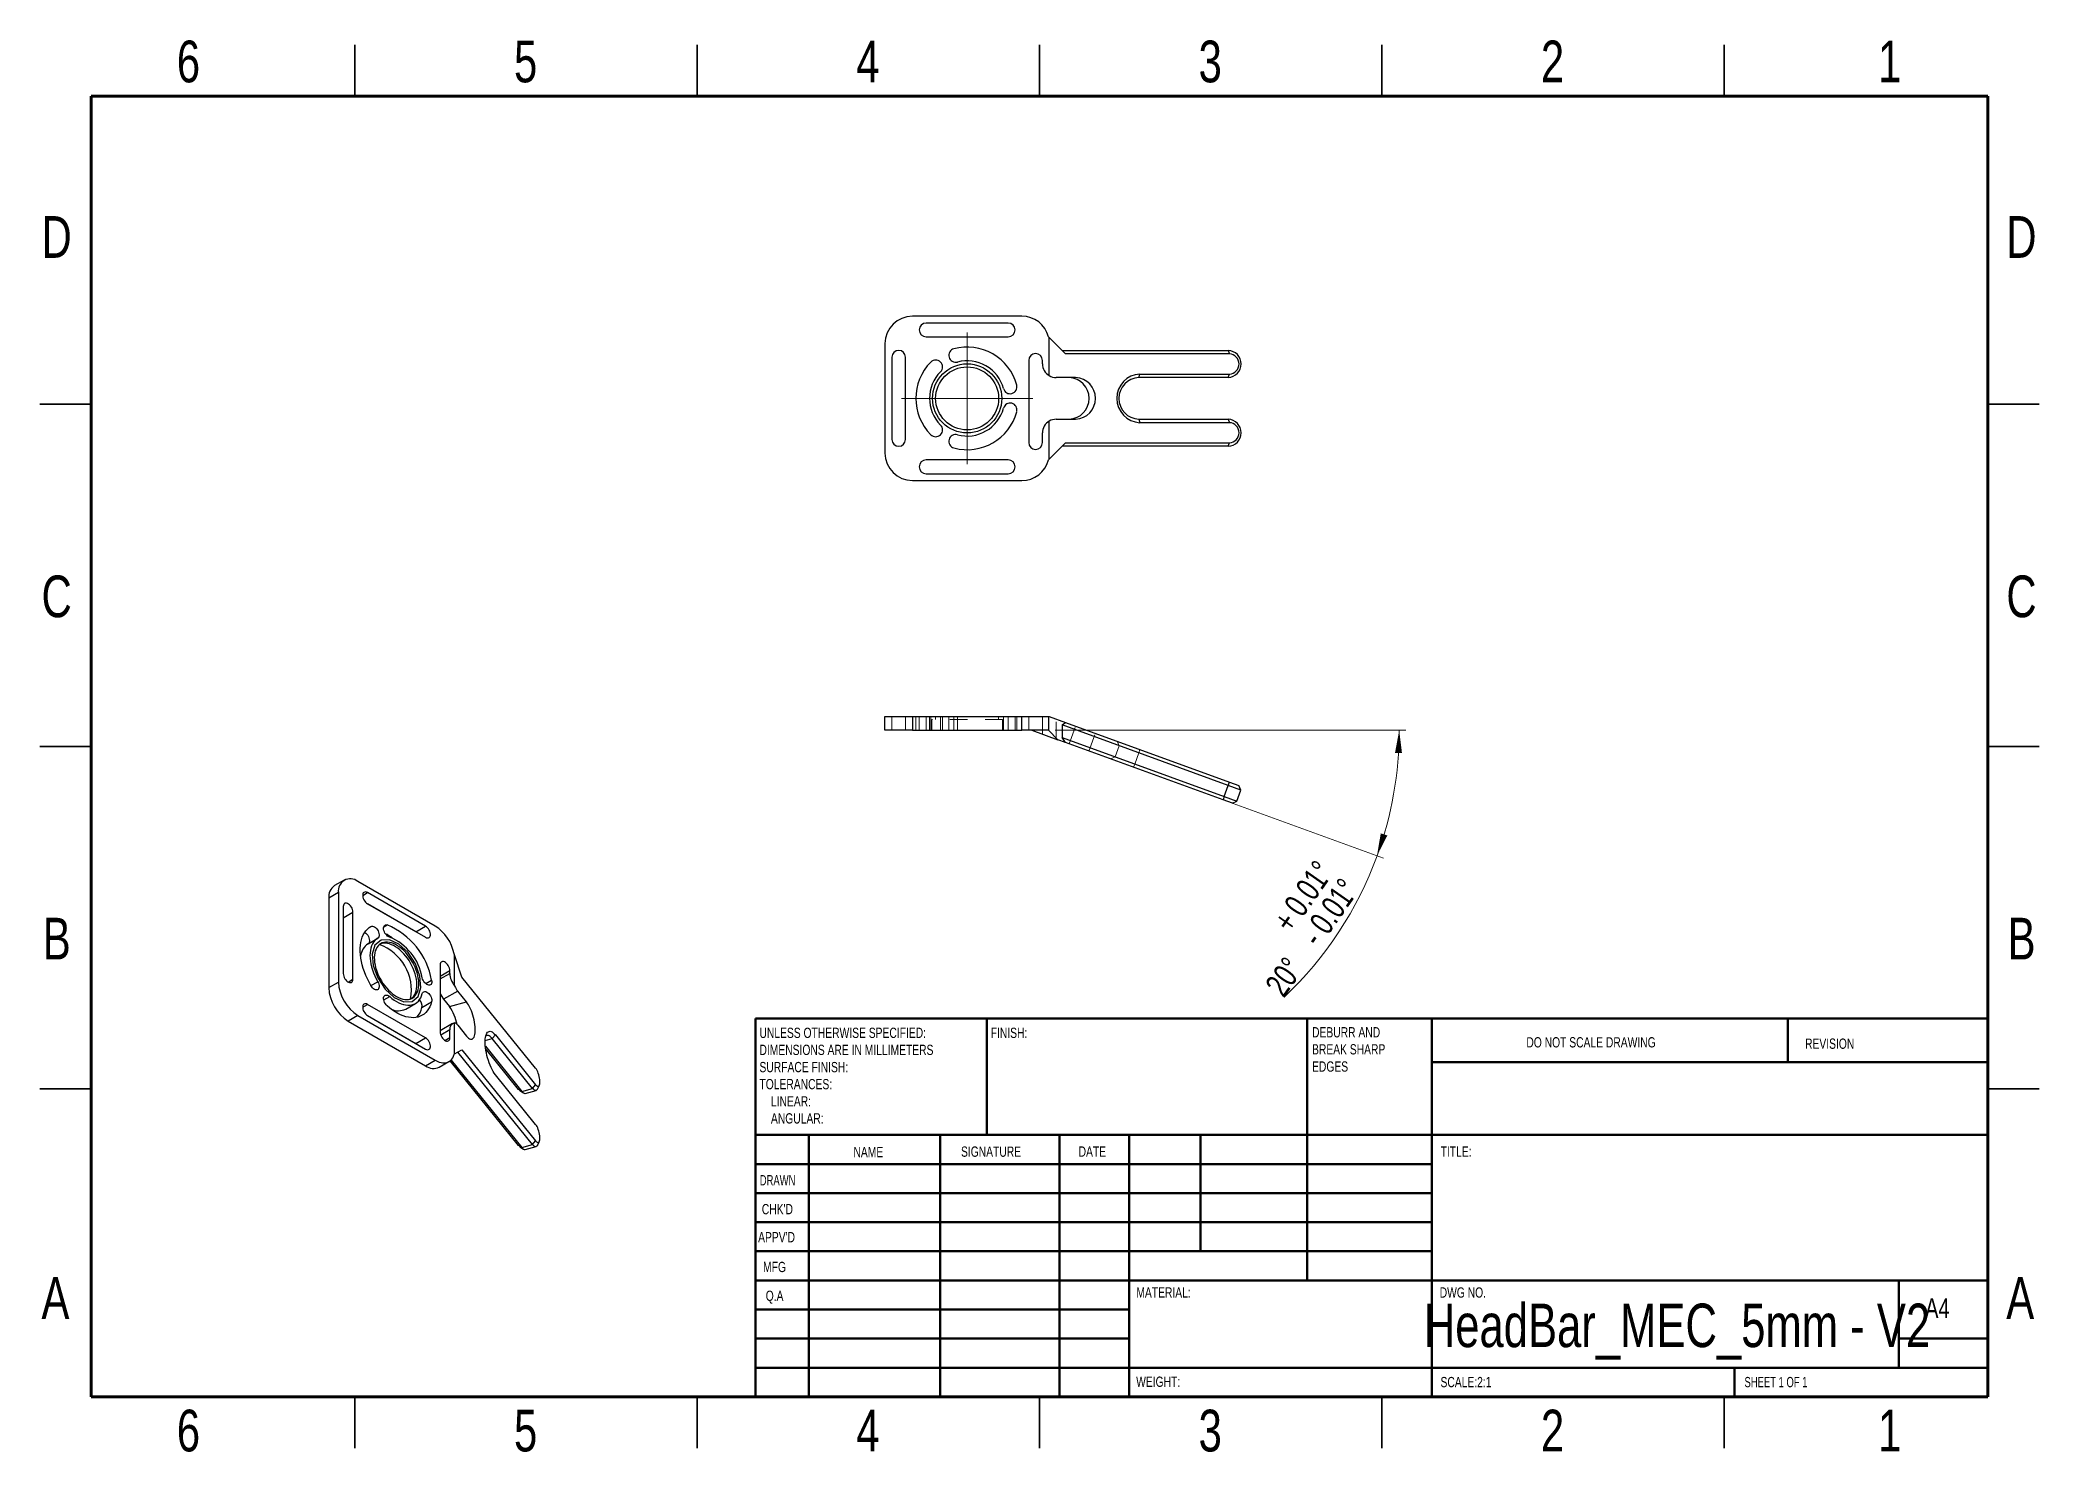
# Model space of a CAD drawing. Header units: inches. Extents: x 0.1 to 11.6, y 0.1 to 8.2.
import ezdxf

# ---------------------------------------------------------------- set-up
doc = ezdxf.new("R2010")
doc.units = ezdxf.units.IN
doc.header["$MEASUREMENT"] = 0
doc.linetypes.add('HIDDEN', pattern=[0.075, 0.05, -0.025])
doc.styles.add('SLDTEXTSTYLE0', font='TXT', dxfattribs={"width": 0.75})
doc.styles.add('SLDTEXTSTYLE1', font='TXT', dxfattribs={"width": 0.686449})
doc.styles.add('SLDTEXTSTYLE2', font='TXT', dxfattribs={"width": 0.6875})
doc.dimstyles.new('SLDDIMSTYLE0', dxfattribs={"dimtxt": 0.137795, "dimasz": 0.13, "dimexe": 0, "dimexo": 0.0625, "dimgap": 0.034449, "dimtad": 1, "dimdec": 4, "dimlfac": 0.5, "dimzin": 12, "dimdsep": 46, "dimtxsty": 'SLDTEXTSTYLE0', "dimsah": 1, "dimcen": 0.09, "dimazin": 3, "dimtol": 1, "dimtp": 0.01, "dimtm": 0.01, "dimtfac": 1, "dimtofl": 0, "dimtmove": 0, "dimatfit": 3, "dimfxl": 0, "dimfrac": 2, "dimtolj": 1, "dimarcsym": 0})

# ---------------------------------------------------------------- blocks, each defined once
blk = doc.blocks.new('SW_NOTE_0')
at = {"color": 0, "linetype": 'Continuous', "lineweight": 0, "attachment_point": 1, "style": 'SLDTEXTSTYLE0'}
for s, insert, char_height in [('UNLESS OTHERWISE SPECIFIED:', (0, 0.076), 0.05906), ('DIMENSIONS ARE IN MILLIMETERS', (0, -0.022), 0.05906), ('TOLERANCES:', (0, -0.219), 0.05906), ('SURFACE FINISH:', (0, -0.121), 0.05906), ('LINEAR:', (0.066, -0.318), 0.0591), ('ANGULAR:', (0.066, -0.416), 0.0591)]:
    blk.add_mtext(s, dxfattribs=dict(at, insert=insert, char_height=char_height))
blk = doc.blocks.new('SW_NOTE_0_1')
at = {"color": 0, "linetype": 'Continuous', "lineweight": 0, "attachment_point": 1, "style": 'SLDTEXTSTYLE0'}
for s, insert, char_height in [('DEBURR AND', (0, 0.076), 0.0591), ('BREAK SHARP', (0, -0.022), 0.05906), ('EDGES', (0, -0.121), 0.0591)]:
    blk.add_mtext(s, dxfattribs=dict(at, insert=insert, char_height=char_height))
blk = doc.blocks.new('SW_CENTERMARKSYMBOL_0')
at = {"color": 0, "linetype": 'Continuous', "lineweight": 18}
for p, q in [((0, 0.197), (0, 0.378)), ((0, 0), (0, 0.197)), ((-0.197, 0), (-0.378, 0)), ((0, 0), (-0.197, 0)), ((0, 0), (0, -0.197)), ((0, 0), (0.197, 0)), ((0.197, 0), (0.378, 0)), ((0, -0.197), (0, -0.378))]:
    blk.add_line(p, q, dxfattribs=at)
blk = doc.blocks.new('_D')
at = {"color": 7, "linetype": 'Continuous', "lineweight": 0}
for p, q in [((5.937, 4.227), (7.954, 4.227)), ((6.939, 3.813), (7.824, 3.491))]:
    blk.add_line(p, q, dxfattribs=at)
at = {"color": 7, "linetype": 'Continuous', "lineweight": 18}
for start, end in [(340, 0), (313.3969, 340)]:
    blk.add_arc((5.803, 4.227), 2.112, start, end, dxfattribs=at)
for points in [[(7.915, 4.227), (7.891, 4.097), (7.931, 4.096)], [(7.787, 3.505), (7.847, 3.622), (7.809, 3.634)]]:
    blk.add_solid(points, dxfattribs=at)
at = {"color": 7, "linetype": 'Continuous', "lineweight": 18, "attachment_point": 1, "rotation": 55.0282, "style": 'SLDTEXTSTYLE0'}
for s, insert, char_height in [('0.01°', (7.245, 3.224), 0.1378), ('0.01°', (7.391, 3.122), 0.1378), ('+', (7.181, 3.133), 0.138), ('-', (7.341, 3.052), 0.138), ('20°', (7.137, 2.763), 0.1378)]:
    blk.add_mtext(s, dxfattribs=dict(at, insert=insert, char_height=char_height))

msp = doc.modelspace()

# ---------------------------------------------------------------- linework, layer by layer
at = {"color": 7, "linetype": 'Continuous', "lineweight": 35}
for p, q in [((1.90945, 7.87402), (1.90945, 8.16929)), ((3.87795, 7.87402), (3.87795, 8.16929)), ((5.84646, 8.16929), (5.84646, 7.87402)), ((5.84646, 7.87402), (5.84646, 8.16929)), ((7.81496, 7.87402), (7.81496, 8.16929)), ((9.78346, 7.87402), (9.78346, 8.16929)), ((0.3937, 6.10236), (0.09843, 6.10236)), ((11.29921, 6.10236), (11.59449, 6.10236)), ((0.09843, 4.13386), (0.3937, 4.13386)), ((0.3937, 4.13386), (0.09843, 4.13386)), ((11.59449, 4.13386), (11.29921, 4.13386)), ((11.29921, 4.13386), (11.59449, 4.13386)), ((0.3937, 2.16535), (0.09843, 2.16535)), ((11.29921, 2.16535), (11.59449, 2.16535)), ((1.90945, 0.3937), (1.90945, 0.09843)), ((3.87795, 0.3937), (3.87795, 0.09843)), ((5.84646, 0.09843), (5.84646, 0.3937)), ((5.84646, 0.3937), (5.84646, 0.09843)), ((7.81496, 0.3937), (7.81496, 0.09843)), ((9.78346, 0.3937), (9.78346, 0.09843))]:
    msp.add_line(p, q, dxfattribs=at)
at = {"color": 7, "linetype": 'Continuous', "lineweight": 70}
for p, q in [((0.3937, 0.3937), (0.3937, 7.87402)), ((0.3937, 7.87402), (11.29921, 7.87402)), ((11.29921, 7.87402), (11.29921, 0.3937)), ((11.29921, 0.3937), (0.3937, 0.3937))]:
    msp.add_line(p, q, dxfattribs=at)
at = {"color": 7, "linetype": 'Continuous', "lineweight": 25}
for p, q in [((5.74535, 6.60823), (5.11543, 6.60823)), ((5.66661, 6.56886), (5.19417, 6.56886)), ((4.95795, 6.45074), (4.95795, 5.82082)), ((5.19417, 6.49011), (5.66661, 6.49011)), ((5.90283, 6.48511), (5.89783, 6.49011)), ((5.90283, 6.26641), (5.90283, 6.48511)), ((5.99625, 6.39169), (5.90283, 6.48511)), ((4.99732, 6.372), (4.99732, 5.89956)), ((5.07606, 5.89956), (5.07606, 6.372)), ((5.78472, 6.35403), (5.78472, 5.88158)), ((5.86346, 6.3346), (5.86346, 6.35403)), ((5.97657, 6.41137), (6.93198, 6.41137)), ((6.93871, 6.39169), (5.99625, 6.39169)), ((6.93198, 6.41137), (6.93871, 6.39169)), ((6.05421, 6.25586), (5.9422, 6.25586)), ((6.41743, 6.25586), (6.42416, 6.27555)), ((6.93198, 6.25586), (6.41743, 6.25586)), ((6.42416, 6.27555), (6.93871, 6.27555)), ((6.93198, 6.25586), (6.93871, 6.27555)), ((5.90283, 5.78645), (5.90283, 6.00516)), ((5.9422, 6.01571), (6.05421, 6.01571)), ((6.41743, 6.01571), (6.42416, 5.99602)), ((6.41743, 6.01571), (6.93198, 6.01571)), ((6.93871, 5.99602), (6.42416, 5.99602)), ((6.93198, 6.01571), (6.93871, 5.99602)), ((5.86346, 5.88158), (5.86346, 5.93697)), ((5.90283, 5.78645), (5.99625, 5.87988)), ((5.99625, 5.87988), (6.93871, 5.87988)), ((6.93198, 5.86019), (6.93871, 5.87988)), ((5.66661, 5.78145), (5.19417, 5.78145)), ((5.89783, 5.78145), (5.90283, 5.78645)), ((6.93198, 5.86019), (5.97657, 5.86019)), ((5.11543, 5.66334), (5.74535, 5.66334)), ((5.19417, 5.70271), (5.66661, 5.70271)), ((4.95795, 4.22668), (4.95795, 4.30542)), ((4.95795, 4.30542), (5.11543, 4.30542)), ((5.11543, 4.30542), (5.11543, 4.22668)), ((5.11543, 4.30542), (5.74535, 4.30542)), ((5.74535, 4.22668), (5.74535, 4.30542)), ((5.74535, 4.30542), (5.89783, 4.30542)), ((5.89783, 4.30542), (5.89783, 4.22668)), ((5.89783, 4.30542), (5.90283, 4.30542)), ((5.90283, 4.30542), (5.99625, 4.27142)), ((5.97657, 4.25763), (5.99625, 4.27142)), ((5.97657, 4.25763), (5.97657, 4.18455)), ((6.93198, 3.90989), (5.97657, 4.25763)), ((5.99625, 4.27142), (6.93871, 3.92839)), ((5.11543, 4.22668), (4.95795, 4.22668)), ((5.11543, 4.22668), (5.74535, 4.22668)), ((5.89783, 4.22668), (5.74535, 4.22668)), ((5.80326, 4.22668), (5.95194, 4.17257)), ((5.95194, 4.17257), (5.89783, 4.22668)), ((5.99625, 4.15644), (5.95194, 4.17257)), ((5.99625, 4.15644), (5.97657, 4.18455)), ((5.97657, 4.18455), (6.90849, 3.84536)), ((6.90176, 3.82686), (5.99625, 4.15644)), ((6.90849, 3.84536), (6.93198, 3.90989)), ((6.93198, 3.90989), (6.93871, 3.92839)), ((7.00504, 3.8833), (6.93198, 3.90989)), ((6.93871, 3.92839), (6.99328, 3.90853)), ((6.90849, 3.84536), (6.90176, 3.82686)), ((6.95632, 3.807), (6.90176, 3.82686)), ((6.90849, 3.84536), (6.98155, 3.81877)), ((6.95632, 3.807), (6.98155, 3.81877)), ((6.98155, 3.81877), (7.00504, 3.8833)), ((7.00504, 3.8833), (6.99328, 3.90853)), ((1.84758, 3.36561), (1.7919, 3.33347)), ((2.37173, 3.10068), (1.92631, 3.35782)), ((1.81496, 3.29351), (1.75928, 3.26137)), ((1.75928, 3.26137), (1.75928, 2.74701)), ((1.81496, 3.29351), (1.81496, 2.77916)), ((2.26038, 3.06853), (1.98128, 3.22965)), ((2.31606, 3.10068), (1.98199, 3.29353)), ((1.98199, 3.22923), (2.31606, 3.03638)), ((1.8428, 3.21315), (1.8428, 2.82738)), ((1.8428, 3.14886), (1.89847, 3.181)), ((1.89847, 2.79524), (1.89847, 3.181)), ((1.98508, 2.99886), (2.04076, 3.03101)), ((2.26038, 3.06853), (2.31606, 3.10068)), ((2.26109, 3.06811), (2.26038, 3.06853)), ((2.39957, 2.87704), (2.39957, 2.49128)), ((2.48309, 2.93587), (2.47955, 2.942)), ((2.48309, 2.75729), (2.48309, 2.93587)), ((2.52511, 2.80757), (2.48309, 2.93587)), ((1.75928, 2.74701), (1.81496, 2.77916)), ((2.45525, 2.82904), (2.45525, 2.8449)), ((2.94897, 2.28283), (2.52511, 2.80757)), ((2.31606, 2.45773), (1.98199, 2.65058)), ((2.20161, 2.62381), (2.25728, 2.65595)), ((2.29502, 2.63251), (2.3507, 2.66465)), ((2.5008, 2.72676), (2.41949, 2.67982)), ((2.41949, 2.67982), (2.45325, 2.63803)), ((2.45325, 2.63803), (2.55117, 2.66439)), ((2.55117, 2.66439), (2.5008, 2.72676)), ((1.92631, 2.58628), (1.87064, 2.55414)), ((1.87064, 2.55414), (2.31606, 2.297)), ((1.92631, 2.58628), (2.37173, 2.32915)), ((1.98128, 2.58671), (2.26038, 2.42559)), ((1.98199, 2.58629), (2.31606, 2.39344)), ((2.47156, 2.54041), (2.39957, 2.49885)), ((2.48309, 2.36539), (2.48309, 2.54397)), ((2.5008, 2.53066), (2.55117, 2.4683)), ((2.26038, 2.42559), (2.31606, 2.45773)), ((2.26109, 2.42517), (2.26038, 2.42559)), ((2.45525, 2.45914), (2.45525, 2.50436)), ((2.69972, 2.45361), (2.71756, 2.47448)), ((2.93113, 2.16712), (2.69972, 2.45361)), ((2.71756, 2.47448), (2.94897, 2.188)), ((2.31606, 2.297), (2.37173, 2.32915)), ((2.39479, 2.28921), (2.45047, 2.32135)), ((2.85105, 1.83856), (2.45728, 2.32603)), ((2.4623, 2.33064), (2.86889, 1.82728)), ((2.47955, 2.36334), (2.48309, 2.36539)), ((2.48309, 2.36539), (2.52511, 2.38966)), ((2.93113, 1.84404), (2.50144, 2.37599)), ((2.52511, 2.38966), (2.94897, 1.86492)), ((2.65966, 2.40938), (2.86889, 2.15036)), ((2.85105, 2.16164), (2.66109, 2.39681)), ((2.94897, 1.95975), (2.71756, 2.24624)), ((2.93113, 2.16712), (2.94897, 2.188)), ((2.95945, 2.16335), (2.97012, 2.18518)), ((2.86889, 2.15036), (2.85105, 2.16164)), ((2.85797, 2.15499), (2.87816, 2.14147)), ((2.86889, 2.15036), (2.93113, 2.16712)), ((2.8891, 2.13877), (2.95134, 2.15553)), ((2.86889, 1.82728), (2.93113, 1.84404)), ((2.93113, 1.84404), (2.94897, 1.86492)), ((2.95945, 1.84027), (2.97012, 1.8621)), ((2.86889, 1.82728), (2.85105, 1.83856)), ((2.85797, 1.83191), (2.87816, 1.81839)), ((2.8891, 1.81569), (2.95134, 1.83245))]:
    msp.add_line(p, q, dxfattribs=at)
at = {"color": 7, "linetype": 'HIDDEN', "lineweight": 18}
for p, q in [((4.99732, 4.22668), (4.99732, 4.30542)), ((5.07606, 4.22668), (5.07606, 4.30542)), ((5.11543, 4.22668), (5.11543, 4.30542)), ((5.13511, 4.30542), (5.13511, 4.22668)), ((5.1548, 4.30542), (5.1548, 4.22668)), ((5.19417, 4.22668), (5.19417, 4.30542)), ((5.21385, 4.30542), (5.21385, 4.22668)), ((5.22159, 4.22668), (5.22159, 4.30542)), ((5.43039, 4.28967), (5.22763, 4.28967)), ((5.22763, 4.28967), (5.22763, 4.22668)), ((5.24928, 4.30542), (5.24928, 4.28967)), ((5.27727, 4.22668), (5.27727, 4.30542)), ((5.2888, 4.22668), (5.2888, 4.30542)), ((5.32478, 4.30542), (5.32478, 4.22668)), ((5.35396, 4.22668), (5.35396, 4.30542)), ((5.37434, 4.22668), (5.37434, 4.30542)), ((5.63314, 4.28967), (5.43039, 4.28967)), ((5.61149, 4.28967), (5.61149, 4.30542)), ((5.63314, 4.22668), (5.63314, 4.28967)), ((5.63954, 4.22668), (5.63954, 4.30542)), ((5.66661, 4.22668), (5.66661, 4.30542)), ((5.70598, 4.22668), (5.70598, 4.30542)), ((5.7156, 4.22668), (5.7156, 4.30542)), ((5.71694, 4.22668), (5.71694, 4.30542)), ((5.74535, 4.30542), (5.74535, 4.22668)), ((5.78472, 4.22668), (5.78472, 4.30542)), ((5.86346, 4.20477), (5.86346, 4.30542)), ((5.9422, 4.17611), (5.9422, 4.29109)), ((6.01725, 4.1488), (6.05421, 4.25033)), ((6.13009, 4.10773), (6.16704, 4.20926)), ((6.29283, 4.16347), (6.30459, 4.13824)), ((6.2811, 4.07371), (6.25587, 4.06194)), ((6.30459, 4.13824), (6.2811, 4.07371)), ((6.39394, 4.03264), (6.38721, 4.01414)), ((6.39394, 4.03264), (6.41743, 4.09717)), ((6.41743, 4.09717), (6.42416, 4.11567)), ((6.90849, 3.84536), (6.93198, 3.90989)), ((6.93198, 3.90989), (6.93871, 3.92839)), ((6.90849, 3.84536), (6.90176, 3.82686))]:
    msp.add_line(p, q, dxfattribs=at)
at = {"color": 8, "linetype": 'Continuous', "lineweight": 25}
for p, q in [((1.95415, 3.27746), (1.98199, 3.29353)), ((2.0753, 3.0962), (2.09498, 3.10757)), ((1.87063, 2.77916), (1.89847, 2.79524)), ((2.00138, 2.75823), (2.04076, 2.78096)), ((2.3166, 2.76977), (2.3507, 2.78946)), ((2.39957, 2.81276), (2.45525, 2.8449)), ((2.39957, 2.7969), (2.45525, 2.82904)), ((1.95415, 2.63451), (1.98199, 2.65058)), ((2.0753, 2.67589), (2.1094, 2.69557)), ((2.45525, 2.50436), (2.4029, 2.47413)), ((2.42741, 2.44306), (2.45525, 2.45914)), ((2.65869, 2.44256), (2.69972, 2.45361))]:
    msp.add_line(p, q, dxfattribs=at)
at = {"color": 7, "linetype": 'Continuous', "lineweight": 50}
for p, q in [((4.2126, 2.5689), (11.29921, 2.5689)), ((4.2126, 2.5689), (4.2126, 0.3937)), ((5.54331, 1.89961), (5.54331, 2.5689)), ((7.38583, 2.5689), (7.38583, 1.06299)), ((8.10236, 2.5689), (8.10236, 0.3937)), ((10.14961, 2.31791), (10.14961, 2.5689)), ((11.29921, 2.31791), (8.10236, 2.31791)), ((11.29921, 1.89961), (4.2126, 1.89961)), ((4.51969, 1.89961), (4.51969, 0.3937)), ((5.27523, 1.89961), (5.27523, 0.3937)), ((5.96059, 1.89961), (5.96059, 0.3937)), ((6.3622, 0.3937), (6.3622, 1.89961)), ((6.77165, 1.23031), (6.77165, 1.89961)), ((8.10236, 1.73228), (4.2126, 1.73228)), ((8.10236, 1.56496), (4.2126, 1.56496)), ((8.10236, 1.39764), (4.2126, 1.39764)), ((8.10236, 1.23031), (4.2126, 1.23031)), ((6.3622, 1.06299), (4.2126, 1.06299)), ((6.3622, 1.06299), (11.29921, 1.06299)), ((10.7874, 0.56102), (10.7874, 1.06299)), ((6.3622, 0.89567), (4.2126, 0.89567)), ((6.3622, 0.72835), (4.2126, 0.72835)), ((11.29921, 0.72835), (10.7874, 0.72835)), ((4.2126, 0.56102), (11.29921, 0.56102)), ((9.84252, 0.3937), (9.84252, 0.56102))]:
    msp.add_line(p, q, dxfattribs=at)
at = {"color": 7, "linetype": 'Continuous', "lineweight": 25, "flags": 128}
for points in [[(1.89847, 3.181), (1.89787, 3.18804), (1.89607, 3.19547), (1.89316, 3.20297), (1.88926, 3.21021), (1.88456, 3.21688), (1.87924, 3.22268), (1.87355, 3.22737), (1.86773, 3.23073), (1.86203, 3.23262), (1.85672, 3.23295), (1.85201, 3.23172), (1.84811, 3.22897), (1.8452, 3.22483), (1.84341, 3.21948), (1.8428, 3.21315)], [(1.98199, 3.29353), (1.9762, 3.29617), (1.97067, 3.29728), (1.96563, 3.29683), (1.9613, 3.29483), (1.95788, 3.29137), (1.95551, 3.2866), (1.9543, 3.28072), (1.9543, 3.274), (1.95551, 3.26673), (1.95788, 3.25922), (1.9613, 3.25181), (1.96563, 3.24482), (1.97067, 3.23855), (1.9762, 3.23328), (1.98199, 3.22923)], [(2.1094, 3.03714), (2.10365, 3.03941), (2.09784, 3.04312), (2.09221, 3.0481), (2.08703, 3.05415), (2.08251, 3.06099), (2.07884, 3.06832), (2.0762, 3.07584), (2.07469, 3.0832), (2.07439, 3.09009), (2.0753, 3.0962), (2.07739, 3.10127), (2.08056, 3.10508), (2.08467, 3.10745), (2.08955, 3.10829), (2.09498, 3.10757)], [(2.00139, 2.75822), (1.99077, 2.77757), (1.98103, 2.79729), (1.97224, 2.81726), (1.96443, 2.83739), (1.95765, 2.85754), (1.95195, 2.87762), (1.94735, 2.8975), (1.94387, 2.91709), (1.94155, 2.93626), (1.94038, 2.95491), (1.94038, 2.97294), (1.94155, 2.99025), (1.94387, 3.00674), (1.94735, 3.02231), (1.95195, 3.03688), (1.95765, 3.05037), (1.96443, 3.06271), (1.97224, 3.07381), (1.98103, 3.08363), (1.99077, 3.09211), (2.00139, 3.0992)], [(1.9658, 3.06487), (1.96685, 3.06422), (1.9726, 3.05985), (1.97803, 3.05431), (1.98291, 3.04783), (1.98703, 3.0407), (1.9902, 3.03324), (1.99228, 3.02576), (1.99319, 3.01859), (1.99289, 3.01206), (1.99138, 3.00644), (1.98874, 3.00197), (1.98508, 2.99886)], [(2.04076, 3.03101), (2.03173, 3.02484), (2.0236, 3.0173), (2.01642, 3.00843), (2.01026, 2.99831), (2.00514, 2.98701), (2.00113, 2.97462), (1.99824, 2.96123), (1.99649, 2.94695), (1.99591, 2.93187), (1.99649, 2.91613), (1.99824, 2.89983), (2.00113, 2.8831), (2.00514, 2.86607), (2.01026, 2.84887), (2.01642, 2.83162), (2.0236, 2.81447), (2.03173, 2.79754), (2.04076, 2.78096)], [(2.00139, 3.0992), (2.00591, 3.10082), (2.01109, 3.10087), (2.01672, 3.09937), (2.02253, 3.09636), (2.02828, 3.09199), (2.03371, 3.08645), (2.03859, 3.07997), (2.04271, 3.07284), (2.04588, 3.06538), (2.04796, 3.0579), (2.04887, 3.05074), (2.04857, 3.0442), (2.04706, 3.03858), (2.04442, 3.03412), (2.04076, 3.03101)], [(2.14902, 2.6956), (2.16102, 2.68933), (2.1729, 2.68441), (2.18458, 2.68089), (2.19594, 2.6788), (2.20689, 2.67816), (2.21734, 2.67897), (2.22718, 2.68122), (2.23634, 2.6849), (2.24472, 2.68997), (2.25227, 2.6964), (2.25891, 2.70411), (2.26459, 2.71305), (2.26925, 2.72314), (2.27285, 2.73428), (2.27536, 2.74639), (2.27677, 2.75935), (2.27705, 2.77304), (2.2762, 2.78736), (2.27424, 2.80217), (2.27118, 2.81734), (2.26705, 2.83274), (2.26187, 2.84823), (2.25571, 2.86369), (2.24861, 2.87897), (2.24063, 2.89393), (2.23185, 2.90845), (2.22234, 2.9224), (2.21218, 2.93566), (2.20148, 2.94811), (2.19031, 2.95963), (2.17877, 2.97014), (2.16698, 2.97953), (2.15503, 2.98773), (2.14302, 2.99466), (2.13107, 3.00026), (2.11928, 3.00449), (2.10774, 3.0073), (2.09657, 3.00867), (2.08586, 3.00858), (2.07571, 3.00705), (2.0662, 3.00408), (2.05742, 2.9997), (2.04944, 2.99394), (2.04234, 2.98686), (2.03618, 2.97853), (2.031, 2.969), (2.02687, 2.95838), (2.02381, 2.94674), (2.02184, 2.9342), (2.021, 2.92085), (2.02128, 2.90683), (2.02269, 2.89225), (2.0252, 2.87725), (2.0288, 2.86194), (2.03346, 2.84648), (2.03914, 2.83099), (2.04578, 2.8156), (2.05332, 2.80047), (2.06171, 2.78571), (2.07087, 2.77146), (2.08071, 2.75784), (2.09115, 2.74497), (2.10211, 2.73297), (2.11347, 2.72194), (2.12515, 2.71198), (2.13703, 2.70318), (2.14902, 2.6956)], [(2.23383, 2.68372), (2.24114, 2.68997), (2.24778, 2.69768), (2.25345, 2.70663), (2.25811, 2.71671), (2.26171, 2.72786), (2.26423, 2.73996), (2.26563, 2.75292), (2.26591, 2.76661), (2.26507, 2.78093), (2.26311, 2.79574), (2.26005, 2.81091), (2.25591, 2.82631), (2.25074, 2.84181), (2.24457, 2.85726), (2.23747, 2.87254), (2.2295, 2.8875), (2.22071, 2.90202), (2.2112, 2.91597), (2.20105, 2.92923), (2.19034, 2.94168), (2.17917, 2.9532), (2.16764, 2.96371), (2.15584, 2.9731), (2.14389, 2.9813), (2.13189, 2.98823), (2.11993, 2.99383), (2.10814, 2.99806), (2.09661, 3.00087), (2.08544, 3.00224), (2.07473, 3.00215), (2.06457, 3.00062), (2.05506, 2.99765), (2.05308, 2.99681)], [(2.31606, 3.03638), (2.32185, 3.03374), (2.32738, 3.03262), (2.33242, 3.03307), (2.33675, 3.03507), (2.34017, 3.03854), (2.34253, 3.04331), (2.34374, 3.04918), (2.34374, 3.05591), (2.34253, 3.06318), (2.34017, 3.07068), (2.33675, 3.0781), (2.33242, 3.08509), (2.32738, 3.09136), (2.32185, 3.09663), (2.31606, 3.10068)], [(2.45525, 2.8449), (2.45464, 2.85194), (2.45284, 2.85937), (2.44993, 2.86687), (2.44604, 2.87411), (2.44133, 2.88078), (2.43602, 2.88658), (2.43032, 2.89127), (2.4245, 2.89462), (2.41881, 2.89651), (2.41349, 2.89685), (2.40878, 2.89562), (2.40489, 2.89287), (2.40198, 2.88873), (2.40018, 2.88338), (2.39957, 2.87704)], [(1.8428, 2.82738), (1.84341, 2.82034), (1.8452, 2.81291), (1.84811, 2.80541), (1.85201, 2.79817), (1.85672, 2.7915), (1.86203, 2.7857), (1.86773, 2.78102), (1.87355, 2.77766), (1.87924, 2.77577), (1.88456, 2.77543), (1.88926, 2.77666), (1.89316, 2.77941), (1.89607, 2.78355), (1.89787, 2.7889), (1.89847, 2.79524)], [(2.04076, 2.78096), (2.04442, 2.77362), (2.04706, 2.76611), (2.04857, 2.75875), (2.04887, 2.75186), (2.04796, 2.74575), (2.04588, 2.74068), (2.04271, 2.73687), (2.03859, 2.73449), (2.03371, 2.73365), (2.02828, 2.73438), (2.02253, 2.73665), (2.01672, 2.74035), (2.01109, 2.74534), (2.00591, 2.75138), (2.00139, 2.75822)], [(2.3507, 2.78946), (2.35161, 2.78229), (2.35131, 2.77576), (2.3498, 2.77014), (2.34716, 2.76567), (2.3435, 2.76257), (2.33897, 2.76095), (2.33379, 2.76089), (2.32817, 2.7624), (2.32235, 2.7654), (2.31661, 2.76977), (2.31117, 2.77531), (2.30629, 2.78179), (2.30218, 2.78892), (2.29901, 2.79639), (2.29692, 2.80386)], [(1.98199, 2.65058), (1.9762, 2.65322), (1.97067, 2.65434), (1.96563, 2.65389), (1.9613, 2.65189), (1.95788, 2.64843), (1.95551, 2.64365), (1.9543, 2.63778), (1.9543, 2.63106), (1.95551, 2.62379), (1.95788, 2.61628), (1.9613, 2.60887), (1.96563, 2.60187), (1.97067, 2.5956), (1.9762, 2.59033), (1.98199, 2.58629)], [(2.09498, 2.64179), (2.08955, 2.64733), (2.08467, 2.65381), (2.08056, 2.66094), (2.07739, 2.66841), (2.0753, 2.67588), (2.07439, 2.68305), (2.07469, 2.68958), (2.0762, 2.6952), (2.07884, 2.69967), (2.08251, 2.70278), (2.08703, 2.70439), (2.09221, 2.70445), (2.09784, 2.70295), (2.10365, 2.69994), (2.1094, 2.69557)], [(2.3507, 2.66465), (2.3461, 2.65008), (2.34039, 2.63659), (2.33362, 2.62426), (2.32581, 2.61315), (2.31702, 2.60333), (2.30728, 2.59485), (2.29666, 2.58777), (2.28522, 2.58211), (2.27301, 2.57791), (2.26011, 2.57521), (2.24659, 2.574), (2.23252, 2.57429), (2.21798, 2.5761), (2.20306, 2.5794), (2.18784, 2.58417), (2.1724, 2.5904), (2.15683, 2.59804), (2.14122, 2.60705), (2.12565, 2.61739), (2.11021, 2.62899), (2.09498, 2.64179)], [(2.1094, 2.69557), (2.12244, 2.68471), (2.13568, 2.67505), (2.14902, 2.66667), (2.16237, 2.65964), (2.17561, 2.65401), (2.18865, 2.64982), (2.20139, 2.6471), (2.21373, 2.64588), (2.22558, 2.64616), (2.23685, 2.64795), (2.24744, 2.65122), (2.25729, 2.65596), (2.26632, 2.66212), (2.27445, 2.66966), (2.28162, 2.67853), (2.28779, 2.68865), (2.2929, 2.69995), (2.29692, 2.71234)], [(2.29692, 2.71234), (2.29901, 2.71741), (2.30218, 2.72122), (2.30629, 2.72359), (2.31117, 2.72444), (2.31661, 2.72371), (2.32235, 2.72144), (2.32817, 2.71773), (2.33379, 2.71275), (2.33897, 2.70671), (2.3435, 2.69986), (2.34716, 2.69253), (2.3498, 2.68501), (2.35131, 2.67765), (2.35161, 2.67077), (2.3507, 2.66465)], [(2.55117, 2.4683), (2.55706, 2.46167), (2.56287, 2.45645), (2.56853, 2.45272), (2.57395, 2.45053), (2.57906, 2.4499), (2.58379, 2.45085), (2.58808, 2.45336), (2.59188, 2.4574), (2.59512, 2.46291), (2.59777, 2.46982), (2.59979, 2.47804), (2.60115, 2.48745), (2.60183, 2.49792), (2.60183, 2.50933), (2.60115, 2.5215), (2.59979, 2.53428), (2.59777, 2.54749), (2.59512, 2.56096), (2.59188, 2.5745), (2.58808, 2.58793), (2.58379, 2.60107), (2.57906, 2.61374), (2.57395, 2.62577), (2.56853, 2.63699), (2.56287, 2.64726), (2.55706, 2.65644), (2.55117, 2.66439)], [(2.31606, 2.39344), (2.32185, 2.3908), (2.32738, 2.38968), (2.33242, 2.39013), (2.33675, 2.39213), (2.34017, 2.39559), (2.34253, 2.40036), (2.34374, 2.40624), (2.34374, 2.41296), (2.34253, 2.42023), (2.34017, 2.42774), (2.33675, 2.43515), (2.33242, 2.44214), (2.32738, 2.44841), (2.32185, 2.45369), (2.31606, 2.45773)], [(2.39957, 2.49128), (2.40018, 2.48424), (2.40198, 2.47681), (2.40489, 2.46931), (2.40878, 2.46207), (2.41349, 2.4554), (2.41881, 2.4496), (2.4245, 2.44492), (2.43032, 2.44156), (2.43602, 2.43967), (2.44133, 2.43933), (2.44604, 2.44056), (2.44993, 2.44331), (2.45284, 2.44745), (2.45464, 2.4528), (2.45525, 2.45914)], [(2.71756, 2.24624), (2.71117, 2.25481), (2.70486, 2.26463), (2.6987, 2.27556), (2.69275, 2.28749), (2.6871, 2.30027), (2.68181, 2.31376), (2.67694, 2.3278), (2.67254, 2.34221), (2.66867, 2.35684), (2.66537, 2.37151), (2.66268, 2.38605), (2.66064, 2.40029), (2.65927, 2.41406), (2.65858, 2.4272), (2.65858, 2.43956), (2.65927, 2.45098), (2.66064, 2.46135), (2.66268, 2.47053), (2.66537, 2.47842), (2.66867, 2.48493), (2.67254, 2.48997), (2.67694, 2.4935), (2.68181, 2.49547), (2.6871, 2.49585), (2.69275, 2.49464), (2.6987, 2.49186), (2.70486, 2.48753), (2.71117, 2.48172), (2.71756, 2.47448)], [(2.69972, 2.45361), (2.69382, 2.46024), (2.68801, 2.46545), (2.68236, 2.46918), (2.67694, 2.47137), (2.67183, 2.472), (2.6671, 2.47105), (2.6628, 2.46854), (2.66199, 2.46784)], [(2.37173, 2.32915), (2.38301, 2.3233), (2.39416, 2.31883), (2.40509, 2.3158), (2.41567, 2.31421), (2.4258, 2.31411), (2.43538, 2.31548), (2.4443, 2.31831), (2.45248, 2.32257), (2.45982, 2.32822), (2.46627, 2.3352), (2.47174, 2.34344), (2.47618, 2.35285), (2.47955, 2.36334)], [(2.94897, 2.188), (2.95301, 2.18364), (2.95694, 2.1807), (2.96065, 2.17925), (2.96404, 2.17933), (2.96702, 2.18094), (2.96951, 2.18404), (2.97144, 2.18854), (2.97276, 2.19432), (2.97343, 2.20122), (2.97343, 2.20905), (2.97276, 2.2176), (2.97144, 2.22664), (2.96951, 2.23591), (2.96702, 2.24517), (2.96404, 2.25417), (2.96065, 2.26265), (2.95694, 2.2704), (2.95301, 2.27718), (2.94897, 2.28283)], [(2.85797, 2.15499), (2.85509, 2.15728), (2.85105, 2.16164)], [(2.86889, 2.15036), (2.87356, 2.14522), (2.87815, 2.14147), (2.88254, 2.1392), (2.88665, 2.13845), (2.8891, 2.13877)], [(2.95945, 2.16335), (2.95877, 2.16206), (2.95596, 2.15829), (2.95265, 2.15599), (2.94889, 2.1552), (2.94478, 2.15596), (2.94039, 2.15823), (2.9358, 2.16198), (2.93113, 2.16712)], [(2.94897, 1.86492), (2.95301, 1.86056), (2.95694, 1.85762), (2.96065, 1.85617), (2.96404, 1.85625), (2.96702, 1.85786), (2.96951, 1.86096), (2.97144, 1.86546), (2.97276, 1.87124), (2.97343, 1.87814), (2.97343, 1.88597), (2.97276, 1.89452), (2.97144, 1.90356), (2.96951, 1.91283), (2.96702, 1.92209), (2.96404, 1.93109), (2.96065, 1.93957), (2.95694, 1.94732), (2.95301, 1.9541), (2.94897, 1.95975)], [(2.95945, 1.84027), (2.95877, 1.83898), (2.95596, 1.83521), (2.95265, 1.83291), (2.94889, 1.83212), (2.94478, 1.83288), (2.94039, 1.83515), (2.9358, 1.8389), (2.93113, 1.84404)], [(2.85797, 1.83191), (2.85509, 1.8342), (2.85105, 1.83856)], [(2.86889, 1.82728), (2.87356, 1.82214), (2.87815, 1.81839), (2.88254, 1.81612), (2.88665, 1.81537), (2.8891, 1.81569)]]:
    msp.add_lwpolyline(points, dxfattribs=at)
at = {"color": 7, "linetype": 'Continuous', "flags": 128}
msp.add_lwpolyline([(2.28347, 2.81333), (2.2575, 2.88412), (2.21503, 2.94872), (2.1625, 2.9973), (2.10792, 3.02246), (2.0596, 3.02037), (2.02489, 2.99136), (2.00909, 2.93983), (2.01458, 2.87363), (2.04054, 2.80284), (2.08302, 2.73824), (2.13555, 2.68966), (2.19013, 2.6645), (2.23845, 2.66659), (2.27315, 2.69561), (2.28896, 2.74714), (2.28347, 2.81333)], dxfattribs=at)
at = {"color": 7, "linetype": 'Continuous'}
msp.add_circle((5.43039, 6.13578), 0.19882, dxfattribs=at)
at = {"color": 7, "linetype": 'Continuous', "lineweight": 25}
msp.add_circle((5.43039, 6.13578), 0.1811, dxfattribs=at)
for centre, radius, start, end in [((5.11543, 6.45074), 0.15748, 90, 180), ((5.19417, 6.52949), 0.03937, 90, 270), ((5.66661, 6.52949), 0.03937, 270, 90), ((5.74535, 6.45074), 0.15748, 14.477512, 90), ((5.03669, 6.372), 0.03937, 0, 180), ((5.43039, 6.13578), 0.29528, 135, 225), ((5.24943, 6.31674), 0.03937, 315, 135), ((5.36415, 6.38297), 0.03937, 105, 285), ((5.43039, 6.13578), 0.29528, 15, 105), ((5.43039, 6.13578), 0.21654, 15, 105), ((5.82409, 6.35403), 0.03937, 0, 180), ((5.9422, 6.3346), 0.07874, 180, 240), ((6.92825, 6.33362), 0.07785, 272.743572, 87.256428), ((6.93588, 6.33362), 0.05814, 272.787216, 87.212784), ((5.43039, 6.13578), 0.21654, 135, 225), ((5.67757, 6.20202), 0.03937, 195, 15), ((5.9422, 6.3346), 0.07874, 240, 270), ((6.01135, 6.13578), 0.12022, 272.813245, 87.186755), ((6.0483, 6.13578), 0.12022, 272.813245, 87.186755), ((6.43105, 6.13578), 0.13993, 92.819723, 267.180277), ((6.42333, 6.13578), 0.12022, 92.813245, 267.186755), ((5.67757, 6.06955), 0.03937, 345, 165), ((5.24943, 5.95483), 0.03937, 225, 45), ((5.43039, 6.13578), 0.29528, 255, 345), ((5.43039, 6.13578), 0.21654, 255, 345), ((5.9422, 5.93697), 0.07874, 120, 180), ((5.9422, 5.93697), 0.07874, 90, 120), ((6.92825, 5.93795), 0.07785, 272.743572, 87.256428), ((6.93588, 5.93795), 0.05814, 272.787216, 87.212784), ((5.03669, 5.89956), 0.03937, 180, 0), ((5.36415, 5.8886), 0.03937, 75, 255), ((5.82409, 5.88158), 0.03937, 180, 0), ((5.11543, 5.82082), 0.15748, 180, 270), ((5.19417, 5.74208), 0.03937, 90, 270), ((5.66661, 5.74208), 0.03937, 270, 90), ((5.74535, 5.82082), 0.15748, 270, 345.522488), ((1.88306, 3.30415), 0.06893, 51.130754, 188.879997), ((1.83721, 3.26954), 0.07836, 125.325858, 185.986322), ((1.93221, 2.71489), 0.42508, 10.103754, 67.485389), ((2.03923, 2.91795), 0.09736, 123.790983, 174.005813), ((1.95641, 2.73229), 0.27807, 349.611929, 70.382695), ((1.94453, 2.79442), 0.29786, 53.096378, 61.878482), ((1.99117, 2.75009), 0.31044, 9.974371, 67.614772), ((2.23831, 2.89405), 0.24596, 11.240376, 57.148474), ((2.05608, 2.78978), 0.24136, 182.524163, 237.475837), ((2.57598, 2.83461), 0.12086, 182.639287, 219.772072), ((2.0004, 2.75764), 0.24136, 182.524322, 237.475678), ((2.24191, 2.64059), 0.05373, 351.35274, 43.44396), ((2.15861, 2.71115), 0.09735, 245.986513, 296.212747), ((2.16354, 2.66446), 0.13531, 319.326439, 346.341251), ((2.23618, 2.48477), 0.26572, 10.861193, 35.225618), ((2.48943, 2.50992), 0.03463, 100.546778, 189.251879), ((2.36214, 2.3609), 0.07878, 234.202081, 294.48746)]:
    msp.add_arc(centre, radius, start, end, dxfattribs=at)
for centre, start_param, end_param in [((2.41949, 2.74412), 1.8429057, 2.44033351), ((2.5008, 2.79105), 1.91673473, 2.44033351), ((2.5008, 2.46636), 5.58192616, 6.10552494)]:
    msp.add_ellipse(centre, major_axis=(-0.02285, 0.07741), ratio=0.34952829, start_param=start_param, end_param=end_param, dxfattribs=at)

# ---------------------------------------------------------------- block references
at = {"color": 7, "linetype": 'Continuous', "lineweight": 0}
for name, p in [('SW_CENTERMARKSYMBOL_0', (5.43039, 6.13578)), ('SW_NOTE_0', (4.23597, 2.44045)), ('SW_NOTE_0_1', (7.41375, 2.44368))]:
    msp.add_blockref(name, p, dxfattribs=at)

# ---------------------------------------------------------------- texts
for s, insert, char_height, attachment_point, style in [('6', (0.95231, 8.19345), 0.24, 2, 'SLDTEXTSTYLE0'), ('5', (2.89128, 8.19345), 0.24, 2, 'SLDTEXTSTYLE0'), ('4', (4.85979, 8.19345), 0.24, 2, 'SLDTEXTSTYLE0'), ('3', (6.82829, 8.19345), 0.24, 2, 'SLDTEXTSTYLE0'), ('2', (8.7968, 8.19345), 0.24, 2, 'SLDTEXTSTYLE0'), ('1', (10.73577, 8.19345), 0.24, 2, 'SLDTEXTSTYLE0'), ('D', (0.1941, 7.18408), 0.24, 2, 'SLDTEXTSTYLE0'), ('D', (11.49331, 7.18408), 0.24, 2, 'SLDTEXTSTYLE0'), ('C', (0.19435, 5.11715), 0.24, 2, 'SLDTEXTSTYLE0'), ('C', (11.49356, 5.11715), 0.24, 2, 'SLDTEXTSTYLE0'), ('B', (0.19502, 3.14865), 0.24, 2, 'SLDTEXTSTYLE0'), ('B', (11.49423, 3.14865), 0.24, 2, 'SLDTEXTSTYLE0'), ('FINISH:', (5.5658, 2.51651), 0.059055, 1, 'SLDTEXTSTYLE0'), ('DO NOT SCALE DRAWING', (8.64625, 2.46193), 0.0590551, 1, 'SLDTEXTSTYLE0'), ('REVISION', (10.24912, 2.45413), 0.059055, 1, 'SLDTEXTSTYLE0'), ('NAME', (4.77647, 1.83077), 0.059055, 1, 'SLDTEXTSTYLE0'), ('SIGNATURE', (5.39502, 1.83314), 0.059055, 1, 'SLDTEXTSTYLE0'), ('DATE', (6.07144, 1.83371), 0.059055, 1, 'SLDTEXTSTYLE0'), ('TITLE:', (8.15316, 1.83371), 0.059055, 1, 'SLDTEXTSTYLE0'), ('DRAWN', (4.23793, 1.66869), 0.059055, 1, 'SLDTEXTSTYLE1'), ("CHK'D", (4.24958, 1.50244), 0.059055, 1, 'SLDTEXTSTYLE0'), ("APPV'D", (4.22841, 1.34118), 0.059055, 1, 'SLDTEXTSTYLE0'), ('MFG', (4.25685, 1.16991), 0.059055, 1, 'SLDTEXTSTYLE0'), ('A', (0.18727, 1.08172), 0.24, 2, 'SLDTEXTSTYLE0'), ('A', (11.48648, 1.08172), 0.24, 2, 'SLDTEXTSTYLE0'), ('Q.A', (4.27201, 1.00412), 0.059055, 1, 'SLDTEXTSTYLE0'), ('MATERIAL:', (6.40338, 1.02307), 0.059055, 1, 'SLDTEXTSTYLE0'), ('HeadBar_MEC_5mm - V2', (9.51236, 0.92941), 0.25, 2, 'SLDTEXTSTYLE0'), ('DWG NO.', (8.14776, 1.02307), 0.059055, 1, 'SLDTEXTSTYLE0'), ('A4', (10.93981, 0.96088), 0.114583, 1, 'SLDTEXTSTYLE0'), ('WEIGHT:', (6.40228, 0.50982), 0.059, 1, 'SLDTEXTSTYLE0'), ('SCALE:2:1', (8.15252, 0.50788), 0.059055, 1, 'SLDTEXTSTYLE0'), ('SHEET 1 OF 1', (9.90072, 0.50788), 0.0590551, 1, 'SLDTEXTSTYLE2'), ('6', (0.95231, 0.31944), 0.24, 2, 'SLDTEXTSTYLE0'), ('5', (2.89128, 0.31944), 0.24, 2, 'SLDTEXTSTYLE0'), ('4', (4.85979, 0.31944), 0.24, 2, 'SLDTEXTSTYLE0'), ('3', (6.82829, 0.31944), 0.24, 2, 'SLDTEXTSTYLE0'), ('2', (8.7968, 0.31944), 0.24, 2, 'SLDTEXTSTYLE0'), ('1', (10.73577, 0.31944), 0.24, 2, 'SLDTEXTSTYLE0')]:
    msp.add_mtext(s, dxfattribs=dict(at, insert=insert, char_height=char_height, attachment_point=attachment_point, style=style))

# ---------------------------------------------------------------- dimensions: what is measured, and where the dimension line sits
at = {"color": 7, "linetype": 'Continuous', "lineweight": 18}
dim = msp.add_angular_dim_2l(base=(7.88268, 3.86002), line1=((4.95795, 4.22668), (5.89783, 4.22668)), line2=((6.90176, 3.82686), (5.80326, 4.22668)), dimstyle='SLDDIMSTYLE0', dxfattribs=at)
dim.commit()
dim.dimension.update_dxf_attribs({"geometry": '_D', "text_midpoint": (7.5335, 3.01643), "dimtype": 162})

doc.saveas('drawing.dxf')
